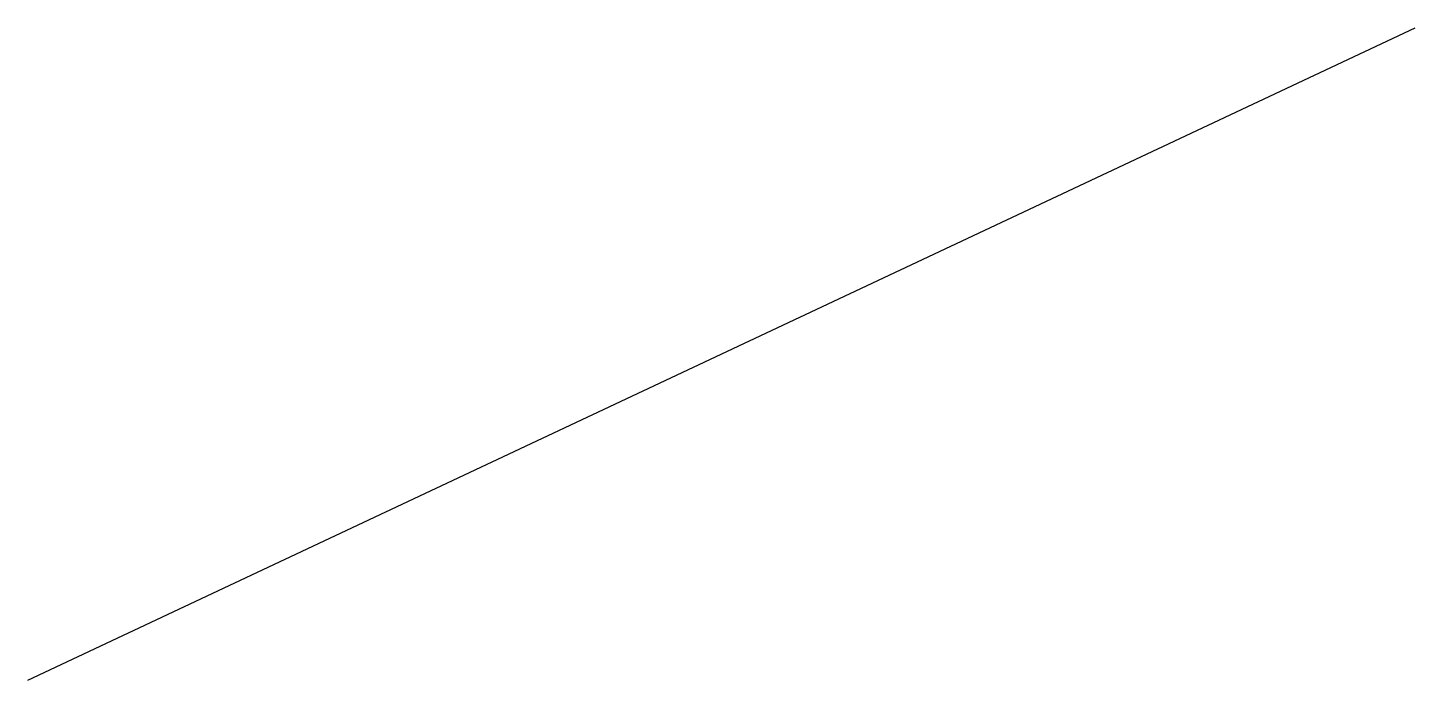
# Model space of a CAD drawing. Header units: millimetres. Extents: x 20.9 to 31.6, y 5.7 to 10.7.
import ezdxf

# ---------------------------------------------------------------- set-up
doc = ezdxf.new("R2010")
doc.units = ezdxf.units.MM
doc.layers.add('Default', color=18, linetype='Continuous', true_color=0x000000)

msp = doc.modelspace()

# ---------------------------------------------------------------- linework, layer by layer
at = {"layer": 'Default'}
msp.add_lwpolyline([(20.948, 5.708), (31.569, 10.7)], dxfattribs=at)

doc.saveas('drawing.dxf')
